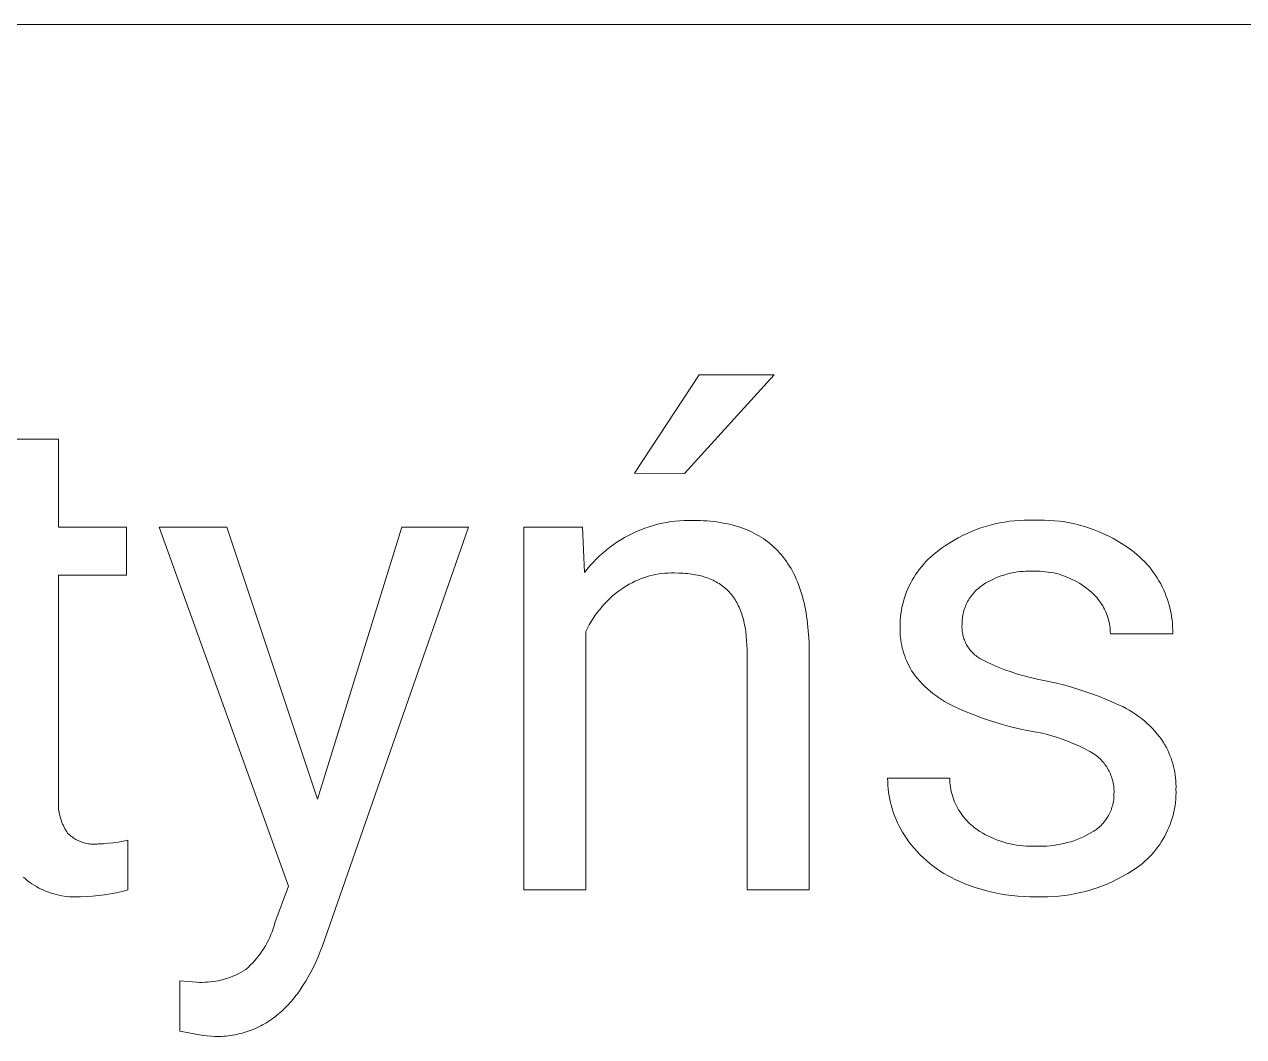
# Model space of a CAD drawing. Header units: millimetres. Extents: x -1421 to 3505, y -683 to 2759.
# Drawn here: x 2604.8 to 2721.3, y -228.8 to -132.1 of the extents above; entities that cross this region are included whole.
import ezdxf

# ---------------------------------------------------------------- set-up
doc = ezdxf.new("R2010")
doc.units = ezdxf.units.MM
doc.header["$MEASUREMENT"] = 0
doc.layers.add('Domyślny', color=7, linetype='Continuous', true_color=0x000000)

msp = doc.modelspace()

# ---------------------------------------------------------------- linework, layer by layer
at = {"layer": 'Domyślny', "color": 18, "lineweight": 15, "true_color": 0x000000}
for p, q in [((3500.45, -132.12), (1643.61, -132.12)), ((2663.12, -174.98), (2669.3, -165.58)), ((2676.47, -165.58), (2667.89, -175)), ((2669.3, -165.58), (2676.47, -165.58)), ((2602.19, -171.73), (2608.11, -171.73)), ((2608.11, -171.73), (2608.11, -180.13)), ((2667.89, -175), (2663.12, -174.98)), ((2608.11, -180.13), (2614.59, -180.13)), ((2614.59, -180.13), (2614.59, -184.71)), ((2630.09, -214.41), (2617.72, -180.13)), ((2617.72, -180.13), (2624.2, -180.13)), ((2624.2, -180.13), (2632.84, -206.11)), ((2632.84, -206.11), (2640.91, -180.13)), ((2647.26, -180.13), (2633.32, -220.13)), ((2640.91, -180.13), (2647.26, -180.13)), ((2652.56, -214.79), (2652.56, -180.13)), ((2652.56, -180.13), (2658.15, -180.13)), ((2658.15, -180.13), (2658.35, -184.48)), ((2663.32, -180.55), (2663.72, -180.39)), ((2663.72, -180.39), (2664.12, -180.23)), ((2664.12, -180.23), (2664.52, -180.1)), ((2664.52, -180.1), (2664.93, -179.97)), ((2664.93, -179.97), (2665.34, -179.86)), ((2665.34, -179.86), (2665.76, -179.76)), ((2665.76, -179.76), (2666.18, -179.68)), ((2666.18, -179.68), (2666.6, -179.61)), ((2666.6, -179.61), (2667.02, -179.56)), ((2667.02, -179.56), (2667.45, -179.52)), ((2667.45, -179.52), (2667.88, -179.5)), ((2667.88, -179.5), (2668.3, -179.49)), ((2668.3, -179.49), (2668.73, -179.49)), ((2668.73, -179.49), (2669.07, -179.49)), ((2669.07, -179.49), (2669.4, -179.5)), ((2669.4, -179.5), (2669.73, -179.52)), ((2669.73, -179.52), (2670.06, -179.54)), ((2670.06, -179.54), (2670.38, -179.57)), ((2670.38, -179.57), (2670.69, -179.6)), ((2670.69, -179.6), (2671, -179.64)), ((2671, -179.64), (2671.3, -179.68)), ((2671.3, -179.68), (2671.6, -179.74)), ((2671.6, -179.74), (2671.89, -179.79)), ((2671.89, -179.79), (2672.18, -179.86)), ((2672.18, -179.86), (2672.46, -179.93)), ((2672.46, -179.93), (2672.74, -180)), ((2672.74, -180), (2673.01, -180.08)), ((2673.01, -180.08), (2673.28, -180.17)), ((2673.28, -180.17), (2673.54, -180.27)), ((2673.54, -180.27), (2673.79, -180.37)), ((2673.79, -180.37), (2674.04, -180.47)), ((2674.04, -180.47), (2674.29, -180.58)), ((2695.33, -180.55), (2695.77, -180.37)), ((2695.77, -180.37), (2696.21, -180.21)), ((2696.21, -180.21), (2696.66, -180.07)), ((2696.66, -180.07), (2697.11, -179.94)), ((2697.11, -179.94), (2697.57, -179.83)), ((2697.57, -179.83), (2698.03, -179.73)), ((2698.03, -179.73), (2698.49, -179.65)), ((2698.49, -179.65), (2698.96, -179.58)), ((2698.96, -179.58), (2699.43, -179.53)), ((2699.43, -179.53), (2699.89, -179.49)), ((2699.89, -179.49), (2700.36, -179.48)), ((2700.36, -179.48), (2700.84, -179.47)), ((2700.84, -179.47), (2701.31, -179.48)), ((2701.31, -179.48), (2701.79, -179.47)), ((2701.79, -179.47), (2702.28, -179.47)), ((2702.28, -179.47), (2702.77, -179.49)), ((2702.77, -179.49), (2703.25, -179.52)), ((2703.25, -179.52), (2703.74, -179.58)), ((2703.74, -179.58), (2704.22, -179.64)), ((2704.22, -179.64), (2704.7, -179.73)), ((2704.7, -179.73), (2705.18, -179.83)), ((2705.18, -179.83), (2705.65, -179.95)), ((2705.65, -179.95), (2706.12, -180.08)), ((2706.12, -180.08), (2706.58, -180.23)), ((2706.58, -180.23), (2707.04, -180.39)), ((2707.04, -180.39), (2707.5, -180.57)), ((2661.1, -181.81), (2661.45, -181.57)), ((2661.45, -181.57), (2661.81, -181.34)), ((2661.81, -181.34), (2662.18, -181.12)), ((2662.18, -181.12), (2662.55, -180.92)), ((2662.55, -180.92), (2662.94, -180.73)), ((2662.94, -180.73), (2663.32, -180.55)), ((2674.29, -180.58), (2674.53, -180.7)), ((2674.53, -180.7), (2674.76, -180.83)), ((2674.76, -180.83), (2674.99, -180.96)), ((2674.99, -180.96), (2675.22, -181.09)), ((2675.22, -181.09), (2675.44, -181.23)), ((2675.44, -181.23), (2675.65, -181.38)), ((2675.65, -181.38), (2675.86, -181.54)), ((2675.86, -181.54), (2676.06, -181.7)), ((2692.85, -181.88), (2693.24, -181.63)), ((2693.24, -181.63), (2693.65, -181.38)), ((2693.65, -181.38), (2694.06, -181.15)), ((2694.06, -181.15), (2694.47, -180.94)), ((2694.47, -180.94), (2694.9, -180.73)), ((2694.9, -180.73), (2695.33, -180.55)), ((2707.5, -180.57), (2707.94, -180.76)), ((2707.94, -180.76), (2708.38, -180.97)), ((2708.38, -180.97), (2708.82, -181.2)), ((2708.82, -181.2), (2709.24, -181.44)), ((2709.24, -181.44), (2709.66, -181.69)), ((2659.77, -182.89), (2660.09, -182.61)), ((2660.09, -182.61), (2660.42, -182.33)), ((2660.42, -182.33), (2660.75, -182.07)), ((2660.75, -182.07), (2661.1, -181.81)), ((2676.06, -181.7), (2676.26, -181.86)), ((2676.26, -181.86), (2676.45, -182.04)), ((2676.45, -182.04), (2676.63, -182.22)), ((2676.63, -182.22), (2676.82, -182.4)), ((2676.82, -182.4), (2676.99, -182.59)), ((2676.99, -182.59), (2677.16, -182.79)), ((2677.16, -182.79), (2677.33, -182.99)), ((2691.37, -183.03), (2691.61, -182.82)), ((2691.61, -182.82), (2691.84, -182.62)), ((2691.84, -182.62), (2692.09, -182.44)), ((2692.09, -182.44), (2692.46, -182.15)), ((2692.46, -182.15), (2692.85, -181.88)), ((2709.66, -181.69), (2710.06, -181.96)), ((2710.06, -181.96), (2710.46, -182.24)), ((2710.46, -182.24), (2710.85, -182.53)), ((2710.85, -182.53), (2711.11, -182.74)), ((2711.11, -182.74), (2711.36, -182.96)), ((2658.61, -184.14), (2658.89, -183.81)), ((2658.89, -183.81), (2659.17, -183.5)), ((2659.17, -183.5), (2659.47, -183.19)), ((2659.47, -183.19), (2659.77, -182.89)), ((2677.33, -182.99), (2677.49, -183.2)), ((2677.49, -183.2), (2677.64, -183.41)), ((2677.64, -183.41), (2677.79, -183.64)), ((2677.79, -183.64), (2677.94, -183.86)), ((2677.94, -183.86), (2678.08, -184.1)), ((2690.33, -184.17), (2690.53, -183.93)), ((2690.53, -183.93), (2690.73, -183.69)), ((2690.73, -183.69), (2690.93, -183.46)), ((2690.93, -183.46), (2691.15, -183.24)), ((2691.15, -183.24), (2691.37, -183.03)), ((2711.36, -182.96), (2711.6, -183.18)), ((2711.6, -183.18), (2711.83, -183.42)), ((2711.83, -183.42), (2712.06, -183.66)), ((2712.06, -183.66), (2712.28, -183.91)), ((2712.28, -183.91), (2712.48, -184.16)), ((2614.59, -184.71), (2608.11, -184.71)), ((2608.11, -184.71), (2608.11, -206.23)), ((2658.35, -184.48), (2658.61, -184.14)), ((2663.71, -185.08), (2663.44, -185.19)), ((2663.99, -184.97), (2663.71, -185.08)), ((2664.28, -184.88), (2663.99, -184.97)), ((2664.56, -184.8), (2664.28, -184.88)), ((2664.85, -184.73), (2664.56, -184.8)), ((2665.15, -184.67), (2664.85, -184.73)), ((2665.44, -184.61), (2665.15, -184.67)), ((2665.73, -184.57), (2665.44, -184.61)), ((2666.03, -184.54), (2665.73, -184.57)), ((2666.33, -184.52), (2666.03, -184.54)), ((2666.63, -184.51), (2666.33, -184.52)), ((2666.93, -184.51), (2666.63, -184.51)), ((2667.36, -184.52), (2666.93, -184.51)), ((2667.79, -184.54), (2667.36, -184.52)), ((2667.99, -184.55), (2667.79, -184.54)), ((2668.19, -184.57), (2667.99, -184.55)), ((2668.39, -184.6), (2668.19, -184.57)), ((2668.59, -184.62), (2668.39, -184.6)), ((2668.78, -184.65), (2668.59, -184.62)), ((2668.96, -184.68), (2668.78, -184.65)), ((2669.15, -184.72), (2668.96, -184.68)), ((2669.33, -184.76), (2669.15, -184.72)), ((2669.5, -184.8), (2669.33, -184.76)), ((2669.68, -184.85), (2669.5, -184.8)), ((2669.84, -184.9), (2669.68, -184.85)), ((2670.01, -184.96), (2669.84, -184.9)), ((2670.17, -185.01), (2670.01, -184.96)), ((2670.33, -185.08), (2670.17, -185.01)), ((2670.48, -185.14), (2670.33, -185.08)), ((2670.63, -185.21), (2670.48, -185.14)), ((2678.08, -184.1), (2678.21, -184.33)), ((2678.21, -184.33), (2678.34, -184.58)), ((2678.34, -184.58), (2678.46, -184.83)), ((2678.46, -184.83), (2678.58, -185.09)), ((2678.58, -185.09), (2678.69, -185.35)), ((2689.65, -185.2), (2689.81, -184.93)), ((2689.81, -184.93), (2689.98, -184.67)), ((2689.98, -184.67), (2690.15, -184.42)), ((2690.15, -184.42), (2690.33, -184.17)), ((2697.41, -185.1), (2697.17, -185.22)), ((2697.65, -184.99), (2697.41, -185.1)), ((2697.9, -184.89), (2697.65, -184.99)), ((2698.15, -184.79), (2697.9, -184.89)), ((2698.4, -184.71), (2698.15, -184.79)), ((2698.66, -184.63), (2698.4, -184.71)), ((2698.92, -184.56), (2698.66, -184.63)), ((2699.18, -184.51), (2698.92, -184.56)), ((2699.44, -184.46), (2699.18, -184.51)), ((2699.71, -184.41), (2699.44, -184.46)), ((2699.97, -184.38), (2699.71, -184.41)), ((2700.24, -184.36), (2699.97, -184.38)), ((2700.5, -184.34), (2700.24, -184.36)), ((2700.77, -184.34), (2700.5, -184.34)), ((2701.04, -184.34), (2700.77, -184.34)), ((2701.31, -184.35), (2701.04, -184.34)), ((2701.57, -184.35), (2701.31, -184.35)), ((2701.84, -184.35), (2701.57, -184.35)), ((2702.11, -184.37), (2701.84, -184.35)), ((2702.37, -184.39), (2702.11, -184.37)), ((2702.64, -184.42), (2702.37, -184.39)), ((2702.9, -184.46), (2702.64, -184.42)), ((2703.17, -184.51), (2702.9, -184.46)), ((2703.43, -184.57), (2703.17, -184.51)), ((2703.69, -184.64), (2703.43, -184.57)), ((2703.94, -184.72), (2703.69, -184.64)), ((2704.19, -184.81), (2703.94, -184.72)), ((2704.44, -184.9), (2704.19, -184.81)), ((2704.69, -185), (2704.44, -184.9)), ((2704.93, -185.12), (2704.69, -185)), ((2705.17, -185.24), (2704.93, -185.12)), ((2712.48, -184.16), (2712.68, -184.43)), ((2712.68, -184.43), (2712.87, -184.7)), ((2712.87, -184.7), (2713.06, -184.97)), ((2713.06, -184.97), (2713.23, -185.26)), ((2661.59, -186.26), (2661.31, -186.48)), ((2661.87, -186.05), (2661.59, -186.26)), ((2662.12, -185.89), (2661.87, -186.05)), ((2662.37, -185.73), (2662.12, -185.89)), ((2662.63, -185.58), (2662.37, -185.73)), ((2662.9, -185.44), (2662.63, -185.58)), ((2663.16, -185.31), (2662.9, -185.44)), ((2663.44, -185.19), (2663.16, -185.31)), ((2670.78, -185.28), (2670.63, -185.21)), ((2670.92, -185.36), (2670.78, -185.28)), ((2671.06, -185.44), (2670.92, -185.36)), ((2671.2, -185.52), (2671.06, -185.44)), ((2671.33, -185.61), (2671.2, -185.52)), ((2671.46, -185.7), (2671.33, -185.61)), ((2671.58, -185.79), (2671.46, -185.7)), ((2671.71, -185.89), (2671.58, -185.79)), ((2671.82, -185.99), (2671.71, -185.89)), ((2671.94, -186.09), (2671.82, -185.99)), ((2672.05, -186.2), (2671.94, -186.09)), ((2672.16, -186.31), (2672.05, -186.2)), ((2672.26, -186.43), (2672.16, -186.31)), ((2678.69, -185.35), (2678.8, -185.62)), ((2678.8, -185.62), (2678.9, -185.9)), ((2678.9, -185.9), (2679, -186.18)), ((2679, -186.18), (2679.09, -186.47)), ((2689.01, -186.6), (2689.12, -186.31)), ((2689.12, -186.31), (2689.24, -186.03)), ((2689.24, -186.03), (2689.37, -185.75)), ((2689.37, -185.75), (2689.51, -185.47)), ((2689.51, -185.47), (2689.65, -185.2)), ((2695.67, -186.26), (2695.57, -186.38)), ((2695.78, -186.16), (2695.67, -186.26)), ((2695.9, -186.05), (2695.78, -186.16)), ((2696.01, -185.95), (2695.9, -186.05)), ((2696.13, -185.86), (2696.01, -185.95)), ((2696.25, -185.76), (2696.13, -185.86)), ((2696.48, -185.62), (2696.25, -185.76)), ((2696.7, -185.47), (2696.48, -185.62)), ((2696.93, -185.34), (2696.7, -185.47)), ((2697.17, -185.22), (2696.93, -185.34)), ((2705.41, -185.37), (2705.17, -185.24)), ((2705.64, -185.5), (2705.41, -185.37)), ((2705.86, -185.65), (2705.64, -185.5)), ((2706.08, -185.8), (2705.86, -185.65)), ((2706.3, -185.96), (2706.08, -185.8)), ((2706.51, -186.13), (2706.3, -185.96)), ((2706.65, -186.24), (2706.51, -186.13)), ((2706.79, -186.36), (2706.65, -186.24)), ((2713.23, -185.26), (2713.39, -185.54)), ((2713.39, -185.54), (2713.54, -185.84)), ((2713.54, -185.84), (2713.68, -186.14)), ((2713.68, -186.14), (2713.81, -186.44)), ((2660.27, -187.45), (2660.03, -187.72)), ((2660.52, -187.2), (2660.27, -187.45)), ((2660.77, -186.95), (2660.52, -187.2)), ((2661.04, -186.71), (2660.77, -186.95)), ((2661.31, -186.48), (2661.04, -186.71)), ((2672.36, -186.55), (2672.26, -186.43)), ((2672.46, -186.67), (2672.36, -186.55)), ((2672.55, -186.79), (2672.46, -186.67)), ((2672.64, -186.92), (2672.55, -186.79)), ((2672.73, -187.06), (2672.64, -186.92)), ((2672.81, -187.19), (2672.73, -187.06)), ((2672.89, -187.33), (2672.81, -187.19)), ((2672.97, -187.48), (2672.89, -187.33)), ((2673.04, -187.63), (2672.97, -187.48)), ((2679.09, -186.47), (2679.17, -186.76)), ((2679.17, -186.76), (2679.25, -187.06)), ((2679.25, -187.06), (2679.33, -187.37)), ((2679.33, -187.37), (2679.4, -187.68)), ((2688.68, -187.79), (2688.75, -187.49)), ((2688.75, -187.49), (2688.83, -187.19)), ((2688.83, -187.19), (2688.91, -186.9)), ((2688.91, -186.9), (2689.01, -186.6)), ((2694.88, -187.38), (2694.81, -187.52)), ((2694.95, -187.25), (2694.88, -187.38)), ((2695.03, -187.11), (2694.95, -187.25)), ((2695.1, -186.98), (2695.03, -187.11)), ((2695.19, -186.86), (2695.1, -186.98)), ((2695.28, -186.73), (2695.19, -186.86)), ((2695.37, -186.61), (2695.28, -186.73)), ((2695.47, -186.49), (2695.37, -186.61)), ((2695.57, -186.38), (2695.47, -186.49)), ((2706.93, -186.49), (2706.79, -186.36)), ((2707.06, -186.62), (2706.93, -186.49)), ((2707.19, -186.75), (2707.06, -186.62)), ((2707.31, -186.89), (2707.19, -186.75)), ((2707.43, -187.04), (2707.31, -186.89)), ((2707.54, -187.19), (2707.43, -187.04)), ((2707.65, -187.34), (2707.54, -187.19)), ((2707.75, -187.49), (2707.65, -187.34)), ((2707.85, -187.65), (2707.75, -187.49)), ((2713.81, -186.44), (2713.93, -186.75)), ((2713.93, -186.75), (2714.04, -187.06)), ((2714.04, -187.06), (2714.14, -187.37)), ((2714.14, -187.37), (2714.23, -187.69)), ((2659.37, -188.55), (2659.17, -188.85)), ((2659.58, -188.27), (2659.37, -188.55)), ((2659.8, -187.99), (2659.58, -188.27)), ((2660.03, -187.72), (2659.8, -187.99)), ((2673.12, -187.78), (2673.04, -187.63)), ((2673.18, -187.93), (2673.12, -187.78)), ((2673.25, -188.09), (2673.18, -187.93)), ((2673.31, -188.26), (2673.25, -188.09)), ((2673.37, -188.42), (2673.31, -188.26)), ((2673.42, -188.59), (2673.37, -188.42)), ((2673.48, -188.77), (2673.42, -188.59)), ((2679.4, -187.68), (2679.46, -187.99)), ((2679.46, -187.99), (2679.52, -188.32)), ((2679.52, -188.32), (2679.57, -188.65)), ((2679.57, -188.65), (2679.62, -188.98)), ((2688.54, -188.71), (2688.58, -188.4)), ((2688.58, -188.4), (2688.62, -188.1)), ((2688.62, -188.1), (2688.68, -187.79)), ((2694.49, -188.54), (2694.47, -188.69)), ((2694.52, -188.39), (2694.49, -188.54)), ((2694.56, -188.24), (2694.52, -188.39)), ((2694.6, -188.09), (2694.56, -188.24)), ((2694.64, -187.95), (2694.6, -188.09)), ((2694.7, -187.8), (2694.64, -187.95)), ((2694.75, -187.66), (2694.7, -187.8)), ((2694.81, -187.52), (2694.75, -187.66)), ((2707.94, -187.81), (2707.85, -187.65)), ((2708.03, -187.98), (2707.94, -187.81)), ((2708.11, -188.15), (2708.03, -187.98)), ((2708.18, -188.32), (2708.11, -188.15)), ((2708.25, -188.49), (2708.18, -188.32)), ((2708.31, -188.66), (2708.25, -188.49)), ((2708.37, -188.84), (2708.31, -188.66)), ((2714.23, -187.69), (2714.31, -188.01)), ((2714.31, -188.01), (2714.38, -188.34)), ((2714.38, -188.34), (2714.43, -188.66)), ((2714.43, -188.66), (2714.48, -188.99)), ((2658.64, -189.77), (2658.48, -190.09)), ((2658.8, -189.46), (2658.64, -189.77)), ((2658.98, -189.15), (2658.8, -189.46)), ((2659.17, -188.85), (2658.98, -189.15)), ((2673.53, -188.95), (2673.48, -188.77)), ((2673.57, -189.13), (2673.53, -188.95)), ((2673.61, -189.32), (2673.57, -189.13)), ((2673.65, -189.51), (2673.61, -189.32)), ((2673.69, -189.7), (2673.65, -189.51)), ((2673.72, -189.9), (2673.69, -189.7)), ((2679.62, -188.98), (2679.7, -189.68)), ((2679.7, -189.68), (2679.76, -190.39)), ((2688.49, -189.64), (2688.5, -189.33)), ((2688.49, -189.9), (2688.49, -189.64)), ((2688.5, -189.33), (2688.51, -189.02)), ((2688.51, -189.02), (2688.54, -188.71)), ((2694.42, -189.46), (2694.41, -189.58)), ((2694.41, -189.58), (2694.41, -189.7)), ((2694.41, -189.7), (2694.42, -189.83)), ((2694.43, -189), (2694.42, -189.15)), ((2694.42, -189.15), (2694.42, -189.3)), ((2694.42, -189.3), (2694.42, -189.46)), ((2694.42, -189.83), (2694.42, -189.95)), ((2694.45, -188.84), (2694.43, -189)), ((2694.47, -188.69), (2694.45, -188.84)), ((2708.42, -189.02), (2708.37, -188.84)), ((2708.46, -189.2), (2708.42, -189.02)), ((2708.5, -189.38), (2708.46, -189.2)), ((2708.53, -189.57), (2708.5, -189.38)), ((2708.55, -189.75), (2708.53, -189.57)), ((2708.57, -189.94), (2708.55, -189.75)), ((2714.48, -188.99), (2714.51, -189.32)), ((2714.51, -189.32), (2714.53, -189.65)), ((2714.53, -189.65), (2714.54, -189.98)), ((2658.48, -190.09), (2658.48, -214.79)), ((2673.75, -190.1), (2673.72, -189.9)), ((2673.8, -190.52), (2673.75, -190.1)), ((2673.84, -190.95), (2673.8, -190.52)), ((2673.87, -191.4), (2673.84, -190.95)), ((2679.76, -190.39), (2679.8, -191.13)), ((2688.5, -190.16), (2688.49, -189.9)), ((2688.51, -190.41), (2688.5, -190.16)), ((2688.53, -190.67), (2688.51, -190.41)), ((2688.57, -190.93), (2688.53, -190.67)), ((2688.61, -191.19), (2688.57, -190.93)), ((2694.42, -189.95), (2694.44, -190.07)), ((2694.44, -190.07), (2694.45, -190.2)), ((2694.45, -190.2), (2694.48, -190.32)), ((2694.48, -190.32), (2694.5, -190.44)), ((2694.5, -190.44), (2694.53, -190.56)), ((2694.53, -190.56), (2694.56, -190.68)), ((2694.56, -190.68), (2694.6, -190.8)), ((2694.6, -190.8), (2694.64, -190.91)), ((2694.64, -190.91), (2694.69, -191.03)), ((2708.58, -190.12), (2708.57, -189.94)), ((2708.59, -190.31), (2708.58, -190.12)), ((2714.54, -190.31), (2708.59, -190.31)), ((2714.54, -189.98), (2714.54, -190.31)), ((2673.88, -191.86), (2673.87, -191.4)), ((2673.88, -214.79), (2673.88, -191.86)), ((2679.8, -191.13), (2679.82, -191.89)), ((2679.82, -191.89), (2679.82, -214.79)), ((2688.66, -191.44), (2688.61, -191.19)), ((2688.71, -191.69), (2688.66, -191.44)), ((2688.78, -191.95), (2688.71, -191.69)), ((2688.85, -192.19), (2688.78, -191.95)), ((2694.69, -191.03), (2694.74, -191.14)), ((2694.74, -191.14), (2694.79, -191.25)), ((2694.79, -191.25), (2694.85, -191.36)), ((2694.85, -191.36), (2694.91, -191.47)), ((2694.91, -191.47), (2694.98, -191.57)), ((2694.98, -191.57), (2695.05, -191.68)), ((2695.05, -191.68), (2695.12, -191.78)), ((2695.12, -191.78), (2695.2, -191.87)), ((2695.2, -191.87), (2695.28, -191.97)), ((2695.28, -191.97), (2695.36, -192.06)), ((2695.36, -192.06), (2695.44, -192.15)), ((2695.44, -192.15), (2695.53, -192.24)), ((2688.94, -192.44), (2688.85, -192.19)), ((2689.03, -192.68), (2688.94, -192.44)), ((2689.13, -192.92), (2689.03, -192.68)), ((2689.23, -193.16), (2689.13, -192.92)), ((2689.35, -193.39), (2689.23, -193.16)), ((2695.53, -192.24), (2695.62, -192.32)), ((2695.62, -192.32), (2695.72, -192.4)), ((2695.72, -192.4), (2695.82, -192.48)), ((2695.82, -192.48), (2695.92, -192.55)), ((2695.92, -192.55), (2696.02, -192.62)), ((2696.02, -192.62), (2696.12, -192.69)), ((2696.12, -192.69), (2696.7, -192.98)), ((2696.7, -192.98), (2697.29, -193.26)), ((2697.29, -193.26), (2697.88, -193.51)), ((2689.47, -193.62), (2689.35, -193.39)), ((2689.6, -193.85), (2689.47, -193.62)), ((2689.74, -194.06), (2689.6, -193.85)), ((2689.95, -194.33), (2689.74, -194.06)), ((2690.16, -194.6), (2689.95, -194.33)), ((2697.88, -193.51), (2698.49, -193.75)), ((2698.49, -193.75), (2699.1, -193.97)), ((2699.1, -193.97), (2699.72, -194.17)), ((2699.72, -194.17), (2700.34, -194.35)), ((2700.34, -194.35), (2700.97, -194.51)), ((2690.39, -194.85), (2690.16, -194.6)), ((2690.62, -195.1), (2690.39, -194.85)), ((2690.86, -195.34), (2690.62, -195.1)), ((2691.11, -195.58), (2690.86, -195.34)), ((2691.36, -195.8), (2691.11, -195.58)), ((2700.97, -194.51), (2701.6, -194.65)), ((2701.6, -194.65), (2702.24, -194.77)), ((2702.24, -194.77), (2703.3, -195)), ((2703.3, -195), (2704.35, -195.27)), ((2704.35, -195.27), (2705.39, -195.58)), ((2705.39, -195.58), (2706.42, -195.92)), ((2691.63, -196.02), (2691.36, -195.8)), ((2691.9, -196.22), (2691.63, -196.02)), ((2692.17, -196.42), (2691.9, -196.22)), ((2692.46, -196.61), (2692.17, -196.42)), ((2692.74, -196.79), (2692.46, -196.61)), ((2693.04, -196.96), (2692.74, -196.79)), ((2706.42, -195.92), (2707.44, -196.29)), ((2707.44, -196.29), (2708.45, -196.69)), ((2708.45, -196.69), (2709.44, -197.13)), ((2693.34, -197.11), (2693.04, -196.96)), ((2693.65, -197.26), (2693.34, -197.11)), ((2694.5, -197.65), (2693.65, -197.26)), ((2695.37, -198.01), (2694.5, -197.65)), ((2709.44, -197.13), (2709.76, -197.28)), ((2709.76, -197.28), (2710.08, -197.45)), ((2710.08, -197.45), (2710.38, -197.62)), ((2710.38, -197.62), (2710.69, -197.81)), ((2710.69, -197.81), (2710.98, -198)), ((2696.26, -198.34), (2695.37, -198.01)), ((2697.15, -198.65), (2696.26, -198.34)), ((2698.05, -198.92), (2697.15, -198.65)), ((2698.96, -199.17), (2698.05, -198.92)), ((2710.98, -198), (2711.27, -198.21)), ((2711.27, -198.21), (2711.55, -198.42)), ((2711.55, -198.42), (2711.83, -198.65)), ((2711.83, -198.65), (2712.09, -198.88)), ((2712.09, -198.88), (2712.35, -199.12)), ((2712.35, -199.12), (2712.6, -199.37)), ((2699.87, -199.39), (2698.96, -199.17)), ((2700.8, -199.58), (2699.87, -199.39)), ((2701.35, -199.67), (2700.8, -199.58)), ((2701.9, -199.78), (2701.35, -199.67)), ((2702.45, -199.91), (2701.9, -199.78)), ((2702.99, -200.06), (2702.45, -199.91)), ((2703.53, -200.23), (2702.99, -200.06)), ((2704.07, -200.41), (2703.53, -200.23)), ((2712.6, -199.37), (2712.84, -199.63)), ((2712.84, -199.63), (2713.07, -199.9)), ((2713.07, -199.9), (2713.3, -200.18)), ((2713.3, -200.18), (2713.51, -200.46)), ((2704.59, -200.61), (2704.07, -200.41)), ((2705.11, -200.82), (2704.59, -200.61)), ((2705.62, -201.06), (2705.11, -200.82)), ((2706.13, -201.31), (2705.62, -201.06)), ((2706.62, -201.57), (2706.13, -201.31)), ((2713.51, -200.46), (2713.66, -200.69)), ((2713.66, -200.69), (2713.8, -200.93)), ((2713.8, -200.93), (2713.94, -201.18)), ((2713.94, -201.18), (2714.06, -201.42)), ((2714.06, -201.42), (2714.18, -201.68)), ((2707.11, -201.86), (2706.62, -201.57)), ((2707.23, -201.95), (2707.11, -201.86)), ((2707.35, -202.04), (2707.23, -201.95)), ((2707.46, -202.14), (2707.35, -202.04)), ((2707.57, -202.24), (2707.46, -202.14)), ((2707.68, -202.34), (2707.57, -202.24)), ((2707.78, -202.45), (2707.68, -202.34)), ((2707.88, -202.56), (2707.78, -202.45)), ((2707.98, -202.68), (2707.88, -202.56)), ((2714.18, -201.68), (2714.28, -201.93)), ((2714.28, -201.93), (2714.38, -202.19)), ((2714.38, -202.19), (2714.47, -202.45)), ((2714.47, -202.45), (2714.55, -202.72)), ((2708.07, -202.8), (2707.98, -202.68)), ((2708.16, -202.92), (2708.07, -202.8)), ((2708.24, -203.04), (2708.16, -202.92)), ((2708.32, -203.17), (2708.24, -203.04)), ((2708.39, -203.3), (2708.32, -203.17)), ((2708.46, -203.43), (2708.39, -203.3)), ((2708.53, -203.56), (2708.46, -203.43)), ((2708.59, -203.7), (2708.53, -203.56)), ((2708.64, -203.84), (2708.59, -203.7)), ((2714.55, -202.72), (2714.63, -202.99)), ((2714.63, -202.99), (2714.69, -203.26)), ((2714.69, -203.26), (2714.74, -203.53)), ((2714.74, -203.53), (2714.78, -203.8)), ((2714.78, -203.8), (2714.82, -204.08)), ((2687.32, -204.46), (2687.31, -204.12)), ((2687.31, -204.12), (2693.24, -204.12)), ((2687.34, -204.8), (2687.32, -204.46)), ((2687.36, -205.13), (2687.34, -204.8)), ((2693.24, -204.12), (2693.24, -204.33)), ((2693.24, -204.33), (2693.26, -204.54)), ((2693.26, -204.54), (2693.28, -204.75)), ((2693.28, -204.75), (2693.31, -204.96)), ((2693.31, -204.96), (2693.34, -205.16)), ((2708.7, -203.98), (2708.64, -203.84)), ((2708.74, -204.12), (2708.7, -203.98)), ((2708.78, -204.26), (2708.74, -204.12)), ((2708.82, -204.41), (2708.78, -204.26)), ((2708.85, -204.56), (2708.82, -204.41)), ((2708.88, -204.7), (2708.85, -204.56)), ((2708.9, -204.85), (2708.88, -204.7)), ((2708.92, -205), (2708.9, -204.85)), ((2714.82, -204.08), (2714.84, -204.35)), ((2714.84, -204.35), (2714.85, -204.63)), ((2714.85, -204.63), (2714.86, -204.91)), ((2714.86, -204.91), (2714.85, -205.19)), ((2687.4, -205.47), (2687.36, -205.13)), ((2687.45, -205.8), (2687.4, -205.47)), ((2687.52, -206.14), (2687.45, -205.8)), ((2687.59, -206.47), (2687.52, -206.14)), ((2693.34, -205.16), (2693.39, -205.37)), ((2693.39, -205.37), (2693.44, -205.57)), ((2693.44, -205.57), (2693.5, -205.78)), ((2693.5, -205.78), (2693.56, -205.98)), ((2693.56, -205.98), (2693.63, -206.18)), ((2708.9, -206.18), (2708.91, -206.03)), ((2708.91, -206.03), (2708.93, -205.89)), ((2708.93, -205.15), (2708.92, -205)), ((2708.94, -205.3), (2708.93, -205.15)), ((2708.93, -205.6), (2708.94, -205.45)), ((2708.93, -205.74), (2708.93, -205.6)), ((2708.93, -205.89), (2708.93, -205.74)), ((2708.94, -205.45), (2708.94, -205.3)), ((2714.83, -206.11), (2714.8, -206.42)), ((2714.85, -205.8), (2714.83, -206.11)), ((2714.85, -205.19), (2714.86, -205.49)), ((2714.86, -205.49), (2714.85, -205.8)), ((2608.11, -206.23), (2608.1, -206.39)), ((2608.1, -206.39), (2608.1, -206.56)), ((2608.1, -206.56), (2608.1, -206.72)), ((2608.1, -206.72), (2608.11, -206.89)), ((2608.11, -206.89), (2608.12, -207.06)), ((2608.12, -207.06), (2608.14, -207.22)), ((2608.14, -207.22), (2608.17, -207.38)), ((2687.67, -206.79), (2687.59, -206.47)), ((2687.77, -207.12), (2687.67, -206.79)), ((2687.88, -207.44), (2687.77, -207.12)), ((2693.63, -206.18), (2693.71, -206.37)), ((2693.71, -206.37), (2693.79, -206.56)), ((2693.79, -206.56), (2693.89, -206.75)), ((2693.89, -206.75), (2693.98, -206.94)), ((2693.98, -206.94), (2694.09, -207.12)), ((2694.09, -207.12), (2694.2, -207.3)), ((2694.2, -207.3), (2694.32, -207.48)), ((2708.53, -207.43), (2708.59, -207.3)), ((2708.59, -207.3), (2708.65, -207.16)), ((2708.65, -207.16), (2708.7, -207.03)), ((2708.7, -207.03), (2708.74, -206.89)), ((2708.74, -206.89), (2708.78, -206.75)), ((2708.78, -206.75), (2708.82, -206.61)), ((2708.82, -206.61), (2708.85, -206.47)), ((2708.85, -206.47), (2708.88, -206.32)), ((2708.88, -206.32), (2708.9, -206.18)), ((2714.7, -207.03), (2714.64, -207.33)), ((2714.76, -206.73), (2714.7, -207.03)), ((2714.8, -206.42), (2714.76, -206.73)), ((2608.17, -207.38), (2608.2, -207.55)), ((2608.2, -207.55), (2608.24, -207.71)), ((2608.24, -207.71), (2608.28, -207.87)), ((2608.28, -207.87), (2608.32, -208.03)), ((2608.32, -208.03), (2608.38, -208.19)), ((2608.38, -208.19), (2608.43, -208.34)), ((2608.43, -208.34), (2608.5, -208.49)), ((2687.99, -207.76), (2687.88, -207.44)), ((2688.12, -208.07), (2687.99, -207.76)), ((2688.26, -208.38), (2688.12, -208.07)), ((2688.41, -208.68), (2688.26, -208.38)), ((2694.32, -207.48), (2694.44, -207.65)), ((2694.44, -207.65), (2694.57, -207.81)), ((2694.57, -207.81), (2694.7, -207.98)), ((2694.7, -207.98), (2694.84, -208.13)), ((2694.84, -208.13), (2694.98, -208.29)), ((2694.98, -208.29), (2695.13, -208.43)), ((2695.13, -208.43), (2695.29, -208.58)), ((2707.79, -208.51), (2707.89, -208.4)), ((2707.89, -208.4), (2707.98, -208.29)), ((2707.98, -208.29), (2708.07, -208.18)), ((2708.07, -208.18), (2708.16, -208.06)), ((2708.16, -208.06), (2708.24, -207.94)), ((2708.24, -207.94), (2708.32, -207.82)), ((2708.32, -207.82), (2708.4, -207.69)), ((2708.4, -207.69), (2708.46, -207.56)), ((2708.46, -207.56), (2708.53, -207.43)), ((2714.39, -208.23), (2714.29, -208.52)), ((2714.49, -207.93), (2714.39, -208.23)), ((2714.57, -207.63), (2714.49, -207.93)), ((2714.64, -207.33), (2714.57, -207.63)), ((2608.5, -208.49), (2608.57, -208.64)), ((2608.57, -208.64), (2608.64, -208.79)), ((2608.64, -208.79), (2608.72, -208.94)), ((2608.72, -208.94), (2608.8, -209.08)), ((2608.8, -209.08), (2608.89, -209.22)), ((2608.89, -209.22), (2608.98, -209.36)), ((2608.98, -209.36), (2609.07, -209.45)), ((2609.07, -209.45), (2609.16, -209.53)), ((2609.16, -209.53), (2609.26, -209.61)), ((2609.26, -209.61), (2609.35, -209.69)), ((2688.57, -208.98), (2688.41, -208.68)), ((2688.73, -209.28), (2688.57, -208.98)), ((2688.91, -209.56), (2688.73, -209.28)), ((2689.1, -209.84), (2688.91, -209.56)), ((2695.29, -208.58), (2695.45, -208.71)), ((2695.45, -208.71), (2695.61, -208.84)), ((2695.61, -208.84), (2695.87, -209.02)), ((2695.87, -209.02), (2696.13, -209.19)), ((2696.13, -209.19), (2696.4, -209.36)), ((2696.4, -209.36), (2696.67, -209.51)), ((2696.67, -209.51), (2696.95, -209.65)), ((2706.01, -209.7), (2706.3, -209.56)), ((2706.3, -209.56), (2706.6, -209.4)), ((2706.6, -209.4), (2706.88, -209.24)), ((2706.88, -209.24), (2707.01, -209.16)), ((2707.01, -209.16), (2707.13, -209.08)), ((2707.13, -209.08), (2707.25, -209)), ((2707.25, -209), (2707.36, -208.91)), ((2707.36, -208.91), (2707.47, -208.81)), ((2707.47, -208.81), (2707.58, -208.72)), ((2707.58, -208.72), (2707.69, -208.62)), ((2707.69, -208.62), (2707.79, -208.51)), ((2713.92, -209.37), (2713.78, -209.64)), ((2714.05, -209.09), (2713.92, -209.37)), ((2714.18, -208.81), (2714.05, -209.09)), ((2714.29, -208.52), (2714.18, -208.81)), ((2609.35, -209.69), (2609.45, -209.76)), ((2609.45, -209.76), (2609.56, -209.83)), ((2609.56, -209.83), (2609.66, -209.9)), ((2609.66, -209.9), (2609.77, -209.96)), ((2609.77, -209.96), (2609.88, -210.02)), ((2609.88, -210.02), (2609.99, -210.07)), ((2609.99, -210.07), (2610.1, -210.12)), ((2610.1, -210.12), (2610.21, -210.17)), ((2610.21, -210.17), (2610.33, -210.21)), ((2610.33, -210.21), (2610.45, -210.25)), ((2610.45, -210.25), (2610.57, -210.29)), ((2610.57, -210.29), (2610.69, -210.32)), ((2610.69, -210.32), (2610.81, -210.35)), ((2610.81, -210.35), (2610.93, -210.37)), ((2610.93, -210.37), (2611.05, -210.39)), ((2611.05, -210.39), (2611.18, -210.4)), ((2611.18, -210.4), (2611.3, -210.41)), ((2611.3, -210.41), (2611.42, -210.42)), ((2611.42, -210.42), (2611.55, -210.42)), ((2611.55, -210.42), (2611.67, -210.41)), ((2611.67, -210.41), (2611.79, -210.41)), ((2611.79, -210.41), (2611.92, -210.39)), ((2611.92, -210.39), (2612.39, -210.37)), ((2612.39, -210.37), (2612.87, -210.33)), ((2612.87, -210.33), (2613.34, -210.28)), ((2613.34, -210.28), (2613.81, -210.21)), ((2613.81, -210.21), (2614.28, -210.12)), ((2614.28, -210.12), (2614.74, -210.02)), ((2614.74, -210.02), (2614.74, -214.79)), ((2689.34, -210.18), (2689.1, -209.84)), ((2689.6, -210.5), (2689.34, -210.18)), ((2689.86, -210.82), (2689.6, -210.5)), ((2696.95, -209.65), (2697.24, -209.79)), ((2697.24, -209.79), (2697.52, -209.91)), ((2697.52, -209.91), (2697.81, -210.03)), ((2697.81, -210.03), (2698.11, -210.13)), ((2698.11, -210.13), (2698.41, -210.22)), ((2698.41, -210.22), (2698.71, -210.31)), ((2698.71, -210.31), (2699.01, -210.38)), ((2699.01, -210.38), (2699.32, -210.45)), ((2699.32, -210.45), (2699.63, -210.5)), ((2699.63, -210.5), (2699.94, -210.54)), ((2699.94, -210.54), (2700.25, -210.58)), ((2700.25, -210.58), (2700.56, -210.6)), ((2700.56, -210.6), (2700.88, -210.61)), ((2700.88, -210.61), (2701.19, -210.61)), ((2701.19, -210.61), (2701.5, -210.6)), ((2701.5, -210.6), (2701.83, -210.61)), ((2701.83, -210.61), (2702.16, -210.61)), ((2702.16, -210.61), (2702.5, -210.59)), ((2702.5, -210.59), (2702.83, -210.57)), ((2702.83, -210.57), (2703.15, -210.53)), ((2703.15, -210.53), (2703.48, -210.48)), ((2703.48, -210.48), (2703.81, -210.42)), ((2703.81, -210.42), (2704.13, -210.35)), ((2704.13, -210.35), (2704.45, -210.27)), ((2704.45, -210.27), (2704.77, -210.18)), ((2704.77, -210.18), (2705.09, -210.08)), ((2705.09, -210.08), (2705.4, -209.96)), ((2705.4, -209.96), (2705.7, -209.84)), ((2705.7, -209.84), (2706.01, -209.7)), ((2713.12, -210.68), (2712.93, -210.93)), ((2713.3, -210.43), (2713.12, -210.68)), ((2713.47, -210.17), (2713.3, -210.43)), ((2713.63, -209.91), (2713.47, -210.17)), ((2713.78, -209.64), (2713.63, -209.91)), ((2690.14, -211.12), (2689.86, -210.82)), ((2690.42, -211.42), (2690.14, -211.12)), ((2690.72, -211.71), (2690.42, -211.42)), ((2691.02, -211.98), (2690.72, -211.71)), ((2712.1, -211.84), (2711.87, -212.05)), ((2712.32, -211.63), (2712.1, -211.84)), ((2712.53, -211.4), (2712.32, -211.63)), ((2712.73, -211.17), (2712.53, -211.4)), ((2712.93, -210.93), (2712.73, -211.17)), ((2691.34, -212.25), (2691.02, -211.98)), ((2691.66, -212.5), (2691.34, -212.25)), ((2691.99, -212.75), (2691.66, -212.5)), ((2692.33, -212.98), (2691.99, -212.75)), ((2692.68, -213.2), (2692.33, -212.98)), ((2710.7, -212.93), (2710.24, -213.22)), ((2711.15, -212.63), (2710.7, -212.93)), ((2711.39, -212.45), (2711.15, -212.63)), ((2711.64, -212.25), (2711.39, -212.45)), ((2711.87, -212.05), (2711.64, -212.25)), ((2604.95, -213.74), (2604.76, -213.58)), ((2605.15, -213.9), (2604.95, -213.74)), ((2605.36, -214.06), (2605.15, -213.9)), ((2605.57, -214.2), (2605.36, -214.06)), ((2605.78, -214.34), (2605.57, -214.2)), ((2693.03, -213.41), (2692.68, -213.2)), ((2693.4, -213.61), (2693.03, -213.41)), ((2693.76, -213.79), (2693.4, -213.61)), ((2694.14, -213.96), (2693.76, -213.79)), ((2694.67, -214.19), (2694.14, -213.96)), ((2695.22, -214.39), (2694.67, -214.19)), ((2708.33, -214.19), (2707.83, -214.39)), ((2708.82, -213.97), (2708.33, -214.19)), ((2709.3, -213.74), (2708.82, -213.97)), ((2709.78, -213.48), (2709.3, -213.74)), ((2710.24, -213.22), (2709.78, -213.48)), ((2606, -214.47), (2605.78, -214.34)), ((2606.23, -214.6), (2606, -214.47)), ((2606.46, -214.71), (2606.23, -214.6)), ((2606.69, -214.82), (2606.46, -214.71)), ((2606.93, -214.92), (2606.69, -214.82)), ((2607.17, -215.01), (2606.93, -214.92)), ((2607.41, -215.09), (2607.17, -215.01)), ((2607.66, -215.17), (2607.41, -215.09)), ((2607.9, -215.23), (2607.66, -215.17)), ((2608.15, -215.29), (2607.9, -215.23)), ((2608.41, -215.34), (2608.15, -215.29)), ((2608.66, -215.38), (2608.41, -215.34)), ((2608.91, -215.41), (2608.66, -215.38)), ((2609.17, -215.43), (2608.91, -215.41)), ((2609.43, -215.44), (2609.17, -215.43)), ((2609.68, -215.45), (2609.43, -215.44)), ((2609.94, -215.44), (2609.68, -215.45)), ((2610.2, -215.43), (2609.94, -215.44)), ((2610.77, -215.42), (2610.2, -215.43)), ((2611.34, -215.38), (2610.77, -215.42)), ((2611.92, -215.33), (2611.34, -215.38)), ((2612.49, -215.26), (2611.92, -215.33)), ((2613.06, -215.17), (2612.49, -215.26)), ((2613.62, -215.06), (2613.06, -215.17)), ((2614.18, -214.94), (2613.62, -215.06)), ((2614.74, -214.79), (2614.18, -214.94)), ((2628.78, -217.93), (2630.09, -214.41)), ((2658.48, -214.79), (2652.56, -214.79)), ((2679.82, -214.79), (2673.88, -214.79)), ((2695.77, -214.58), (2695.22, -214.39)), ((2696.33, -214.75), (2695.77, -214.58)), ((2696.89, -214.9), (2696.33, -214.75)), ((2697.46, -215.04), (2696.89, -214.9)), ((2698.03, -215.15), (2697.46, -215.04)), ((2698.6, -215.25), (2698.03, -215.15)), ((2699.18, -215.32), (2698.6, -215.25)), ((2699.76, -215.38), (2699.18, -215.32)), ((2700.34, -215.42), (2699.76, -215.38)), ((2700.92, -215.44), (2700.34, -215.42)), ((2701.5, -215.44), (2700.92, -215.44)), ((2702.04, -215.45), (2701.5, -215.44)), ((2702.58, -215.45), (2702.04, -215.45)), ((2703.12, -215.42), (2702.58, -215.45)), ((2703.65, -215.38), (2703.12, -215.42)), ((2704.19, -215.32), (2703.65, -215.38)), ((2704.72, -215.24), (2704.19, -215.32)), ((2705.25, -215.14), (2704.72, -215.24)), ((2705.77, -215.03), (2705.25, -215.14)), ((2706.3, -214.9), (2705.77, -215.03)), ((2706.81, -214.75), (2706.3, -214.9)), ((2707.32, -214.58), (2706.81, -214.75)), ((2707.83, -214.39), (2707.32, -214.58)), ((2628.4, -219.05), (2628.5, -218.78)), ((2628.5, -218.78), (2628.6, -218.5)), ((2628.6, -218.5), (2628.7, -218.22)), ((2628.7, -218.22), (2628.78, -217.93)), ((2627.72, -220.37), (2627.87, -220.11)), ((2627.87, -220.11), (2628.01, -219.86)), ((2628.01, -219.86), (2628.15, -219.59)), ((2628.15, -219.59), (2628.28, -219.33)), ((2628.28, -219.33), (2628.4, -219.05)), ((2627.02, -221.32), (2627.21, -221.09)), ((2627.21, -221.09), (2627.39, -220.86)), ((2627.39, -220.86), (2627.56, -220.61)), ((2627.56, -220.61), (2627.72, -220.37)), ((2632.9, -221.18), (2632.68, -221.68)), ((2633.11, -220.67), (2632.9, -221.18)), ((2633.32, -220.13), (2633.11, -220.67)), ((2625.77, -222.52), (2625.99, -222.38)), ((2625.99, -222.38), (2626.21, -222.18)), ((2626.21, -222.18), (2626.42, -221.98)), ((2626.42, -221.98), (2626.63, -221.77)), ((2626.63, -221.77), (2626.83, -221.55)), ((2626.83, -221.55), (2627.02, -221.32)), ((2632.45, -222.16), (2632.21, -222.63)), ((2632.68, -221.68), (2632.45, -222.16)), ((2619.71, -228.28), (2619.71, -223.48)), ((2619.71, -223.48), (2621.31, -223.59)), ((2621.31, -223.59), (2621.57, -223.61)), ((2621.57, -223.61), (2621.83, -223.61)), ((2621.83, -223.61), (2622.09, -223.6)), ((2622.09, -223.6), (2622.35, -223.59)), ((2622.35, -223.59), (2622.6, -223.57)), ((2622.6, -223.57), (2622.86, -223.53)), ((2622.86, -223.53), (2623.12, -223.5)), ((2623.12, -223.5), (2623.37, -223.45)), ((2623.37, -223.45), (2623.62, -223.39)), ((2623.62, -223.39), (2623.87, -223.33)), ((2623.87, -223.33), (2624.12, -223.25)), ((2624.12, -223.25), (2624.37, -223.17)), ((2624.37, -223.17), (2624.61, -223.08)), ((2624.61, -223.08), (2624.85, -222.98)), ((2624.85, -222.98), (2625.08, -222.88)), ((2625.08, -222.88), (2625.32, -222.76)), ((2625.32, -222.76), (2625.54, -222.64)), ((2625.54, -222.64), (2625.77, -222.52)), ((2631.72, -223.51), (2631.46, -223.92)), ((2631.97, -223.08), (2631.72, -223.51)), ((2632.21, -222.63), (2631.97, -223.08)), ((2630.92, -224.7), (2630.78, -224.88)), ((2631.19, -224.32), (2630.92, -224.7)), ((2631.46, -223.92), (2631.19, -224.32)), ((2629.91, -225.9), (2629.75, -226.05)), ((2630.06, -225.74), (2629.91, -225.9)), ((2630.2, -225.58), (2630.06, -225.74)), ((2630.35, -225.41), (2630.2, -225.58)), ((2630.5, -225.24), (2630.35, -225.41)), ((2630.64, -225.06), (2630.5, -225.24)), ((2630.78, -224.88), (2630.64, -225.06)), ((2628.63, -227.01), (2628.47, -227.14)), ((2628.8, -226.89), (2628.63, -227.01)), ((2628.96, -226.76), (2628.8, -226.89)), ((2629.13, -226.63), (2628.96, -226.76)), ((2629.29, -226.49), (2629.13, -226.63)), ((2629.44, -226.35), (2629.29, -226.49)), ((2629.6, -226.2), (2629.44, -226.35)), ((2629.75, -226.05), (2629.6, -226.2)), ((2626.32, -228.25), (2626.13, -228.32)), ((2626.51, -228.18), (2626.32, -228.25)), ((2626.69, -228.11), (2626.51, -228.18)), ((2626.88, -228.03), (2626.69, -228.11)), ((2627.06, -227.95), (2626.88, -228.03)), ((2627.25, -227.86), (2627.06, -227.95)), ((2627.43, -227.77), (2627.25, -227.86)), ((2627.6, -227.67), (2627.43, -227.77)), ((2627.78, -227.58), (2627.6, -227.67)), ((2627.96, -227.47), (2627.78, -227.58)), ((2628.13, -227.36), (2627.96, -227.47)), ((2628.3, -227.25), (2628.13, -227.36)), ((2628.47, -227.14), (2628.3, -227.25)), ((2621.92, -228.69), (2619.71, -228.28)), ((2623.04, -228.79), (2621.92, -228.69)), ((2623.25, -228.79), (2623.04, -228.79)), ((2623.47, -228.78), (2623.25, -228.79)), ((2623.69, -228.77), (2623.47, -228.78)), ((2623.9, -228.76), (2623.69, -228.77)), ((2624.11, -228.74), (2623.9, -228.76)), ((2624.32, -228.72), (2624.11, -228.74)), ((2624.53, -228.69), (2624.32, -228.72)), ((2624.74, -228.66), (2624.53, -228.69)), ((2624.94, -228.62), (2624.74, -228.66)), ((2625.14, -228.58), (2624.94, -228.62)), ((2625.34, -228.54), (2625.14, -228.58)), ((2625.54, -228.49), (2625.34, -228.54)), ((2625.74, -228.44), (2625.54, -228.49)), ((2625.93, -228.38), (2625.74, -228.44)), ((2626.13, -228.32), (2625.93, -228.38))]:
    msp.add_line(p, q, dxfattribs=at)

doc.saveas('drawing.dxf')
